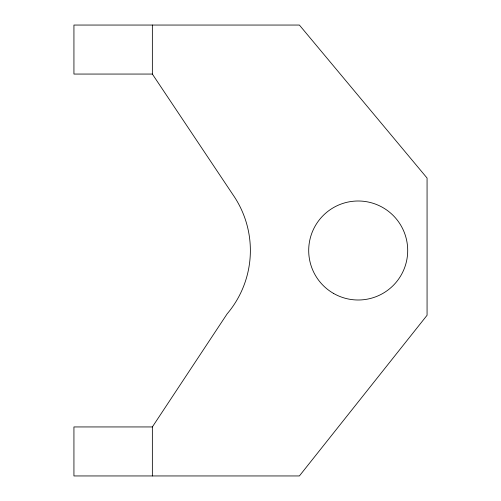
<?xml version="1.0" encoding="UTF-8"?>
<svg xmlns="http://www.w3.org/2000/svg" width="501" height="501" viewBox="0 0 501 501"><rect width="100%" height="100%" fill="white"/><g stroke="black" fill="none" stroke-linecap="round" stroke-linejoin="round"><path stroke-width="0.75" d="M152.354 475.95L152.354 426.94L227.116 313.889A98.021 98.021 0 0 0 232.934 194.689L152.354 74.06L152.354 25.05M152.354 74.06L73.935 74.06L73.935 25.05L299.385 25.05L427.065 178.049L427.065 315.279L299.385 475.95L73.935 475.95L73.935 426.94L152.354 426.94M333.447 293.367A49.499 49.499 0 0 0 407.701 250.5A49.499 49.499 0 0 0 333.447 207.633A49.499 49.499 0 0 0 333.447 293.367"/></g></svg>
